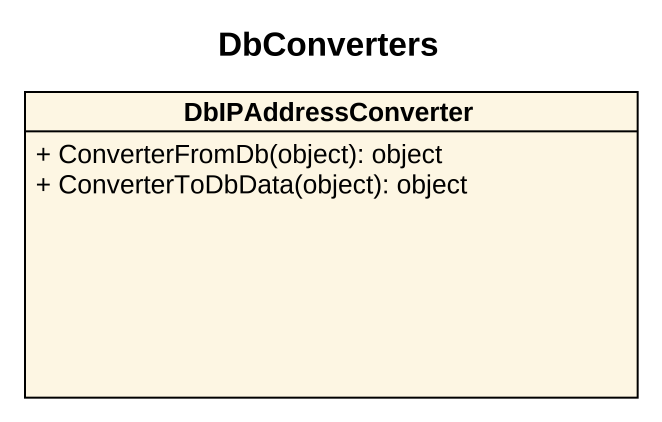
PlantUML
@startuml
title DbConverters
hide circle
hide empty members
skinparam classAttributeIconSize 0
class DbIPAddressConverter {
  + ConverterFromDb(object): object
  + ConverterToDbData(object): object
}
@enduml
